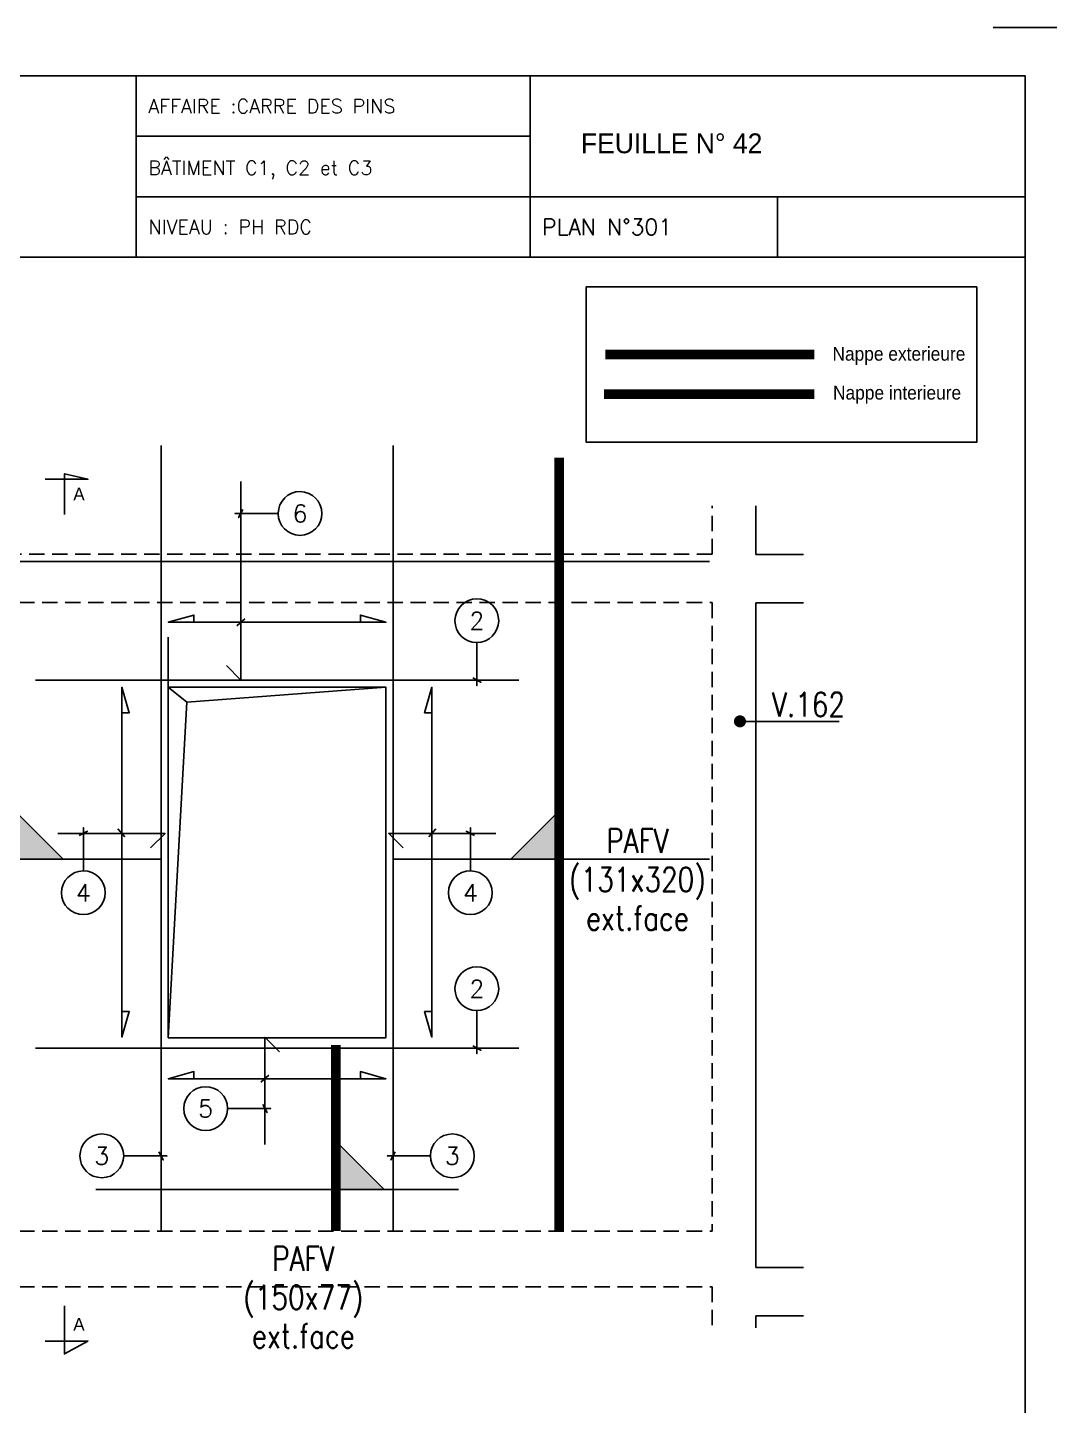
# Model space of a CAD drawing. Header units: metres. Extents: x -5618 to 118954, y -306 to 4637.
# Drawn here: x 32800 to 33223, y 1024 to 1594 of the extents above; entities that cross this region are included whole.
import ezdxf
from ezdxf.enums import TextEntityAlignment as Align

# ---------------------------------------------------------------- set-up
doc = ezdxf.new("R2010")
doc.units = ezdxf.units.M
doc.linetypes.add('CACHE', pattern=[9.524999999999999, 6.35, -3.175])
for name, color, linetype in [('COTATION', 1, 'Continuous'), ('GO-CARTOUCHE', 7, 'Continuous'), ('GO-FER-HA', 140, 'Continuous'), ('GO-TEXTE', 9, 'Continuous'), ('STR_TS', 22, 'Continuous'), ('STR_TS_TXT', 7, 'Continuous'), ('STR_VOI-POT', 6, 'Continuous')]:
    doc.layers.add(name, color=color, linetype=linetype)
doc.layers.add('Kofragna_forma', color=7, linetype='Continuous', lineweight=70)
doc.styles.add('Lucida', font='LSANSI.TTF')
doc.styles.add('schéma', font='simplex.shx')
doc.styles.add('TEXTE', font='romans.shx')
doc.styles.add('TEXTE TS', font='romans.shx', dxfattribs={"width": 0.7, "oblique": 15})
doc.styles.add('TEXTEBA', font='ARIAL.TTF')

# ---------------------------------------------------------------- blocks, each defined once
blk = doc.blocks.new('ime')
at = {"layer": 'COTATION', "const_width": 2.5}
blk.add_lwpolyline([(1.25, 0, -1), (-1.25, 0, -1)], format="xyb", close=True, dxfattribs=at)
at = {"layer": 'COTATION'}
blk.add_lwpolyline([(41.09158464876236, 0), (0, 0)], dxfattribs=at)
at = {"layer": 'COTATION', "color": 7, "style": 'TEXTE TS', "width": 0.8}
blk.add_attdef('NAME', (9.079526555316988, 2), '', height=10, dxfattribs=at)
blk = doc.blocks.new('A$C6F247267')
blk.add_hatch(color=256).paths.add_polyline_path([(5.684341886080801e-14, -0.1999999999999886), (-0.1999999999999886, 0), (5.684341886080801e-14, 0)])
blk.add_lwpolyline([(-0.1999999999999886, 0), (5.684341886080801e-14, 0), (5.684341886080801e-14, -0.1999999999999886), (-0.1999999999999886, 0)])
blk = doc.blocks.new('mrega')
at = {"layer": 'STR_TS_TXT', "style": 'TEXTE TS', "width": 0.8}
for tag, p in [('ST10', (14.47619047619082, 0)), ('DIM', (14.47619047619082, -16)), ('NOTE', (14.47619047619082, -32))]:
    blk.add_attdef(tag, text='', height=10, dxfattribs=at).set_placement(p, align=Align.CENTER)

msp = doc.modelspace()

# ---------------------------------------------------------------- linework, layer by layer
for p, q in [((32845.15797780516, 1573.71202739062), (32845.15797780516, 1498.770784147682)), ((33008.12793513062, 1573.739453351024), (33008.12793513062, 1498.770784147682)), ((32845.15797780539, 1548.714527390331), (33008.12793513085, 1548.714527390331)), ((32845.15797780539, 1523.717027390391), (33008.12793513085, 1523.717027390391)), ((33008.12793513062, 1523.744453350913), (33212.98018605915, 1523.744453350913)), ((33110.46443429613, 1523.744453350913), (33110.46443429613, 1498.770784147682))]:
    msp.add_line(p, q)
at = {"linetype": 'ByBlock', "lineweight": -3, "ltscale": 4.5}
msp.add_line((32858.43744596315, 1320.787650615735, 93.84408971273348), (32858.43744596315, 1341.54714005897, 93.84408971273348), dxfattribs=at)
for points in [[(33199.64818605944, 1593.710027390175), (33232.97818605928, 1593.710027360839), (33232.97818605928, 1560.380027360648)], [(33212.98018605915, 1498.770784147682), (32263.07518605935, 1498.770784147682)]]:
    msp.add_lwpolyline(points)
msp.add_lwpolyline([(32263.07518605935, 1573.71202739062), (32263.07518605935, 913.7780273904947), (33212.98018605915, 913.7780273904947), (33212.98018605915, 1573.71202739062)], close=True)
at = {"layer": 'COTATION'}
for p, q in [((32886.75141648715, 1346.19697325473, 281.5322691382004), (32890.10653354027, 1349.147666968056, 281.5322691382004)), ((32840.50426686734, 1258.865318359012, 281.5322691382004), (32837.55357315401, 1262.22043541214, 281.5322691382004)), ((32966.21006324343, 1258.865318358661, 281.5322691382005), (32969.16075695676, 1262.22043541179, 281.5322691382005)), ((32900.06389767296, 1160.300706217826, 281.5322691382004), (32896.70878061983, 1157.3500125045, 281.5322691382004))]:
    msp.add_line(p, q, dxfattribs=at)
at = {"layer": 'COTATION', "elevation": 187.688179425467}
for points in [[(32937.87979800612, 1347.672320111397), (32937.87979800612, 1350.672313841137), (32948.43744596321, 1347.672320111397), (32858.43744596315, 1347.67232011139), (32868.99509392021, 1350.67231384113), (32868.99509392021, 1347.67232011139)], [(32839.24745947131, 1186.624122551404), (32842.24745320105, 1186.624122551404), (32839.24745947131, 1176.066474594315), (32839.24745947131, 1320.787650615763), (32842.24745320105, 1310.230002658704), (32839.24745947131, 1310.230002658704)], [(32967.46687063946, 1186.624122551053), (32964.46687690972, 1186.624122551053), (32967.46687063946, 1176.066474593965), (32967.46687063946, 1320.787650615412), (32964.46687690972, 1310.230002658353), (32967.46687063946, 1310.230002658353)], [(32937.87979800612, 1158.825359361166), (32937.87979800612, 1161.825353090906), (32948.43744596321, 1158.825359361166), (32858.43744596315, 1158.825359361159), (32868.99509392021, 1161.825353090898), (32868.99509392021, 1158.825359361159)]]:
    msp.add_lwpolyline(points, dxfattribs=at)
at = {"layer": 'GO-FER-HA'}
for points, elevation in [([(32903.89671543076, 1392.761825935381, -512.322006256741), (32903.89643938973, 1392.691115257262), (32886.02897501366, 1392.69111525726), (32888.42897501356, 1392.69111525726), (32887.53191873887, 1390.994058982398), (32889.32603128855, 1394.388171532122)], 281.5322691382004), ([(32986.0070338494, 1339.255391032936, -512.322006256741), (32986.07774452752, 1339.255114991905), (32986.07774452752, 1321.387650615829), (32986.07774452752, 1323.787650615735), (32987.77480080238, 1322.890594341037), (32984.38068825266, 1324.684706890725)], 93.84408971273348), ([(32823.2172270445, 1244.826638964153, 512.322006256741), (32823.28793772262, 1244.826915005185), (32823.28793772262, 1262.694379381261), (32823.28793772262, 1260.294379381354), (32824.98499399748, 1261.191435656052), (32821.59088144776, 1259.397323106366)], 281.5322691382004), ([(32983.49710306627, 1244.826638963803, -512.322006256741), (32983.42639238816, 1244.826915004834), (32983.42639238815, 1262.69437938091), (32983.42639238815, 1260.294379381003), (32981.72933611329, 1261.191435655702), (32985.12344866301, 1259.397323106015)], 281.5322691382005), ([(32986.0070338494, 1187.010526700796, -512.322006256741), (32986.07774452752, 1187.010250659764), (32986.07774452752, 1169.142786283688), (32986.07774452752, 1171.542786283595), (32987.77480080238, 1170.645730008897), (32984.38068825266, 1172.439842558584)], 93.84408971273348), ([(32882.91859872934, 1146.569345901244, 512.322006256741), (32882.91887477037, 1146.498635223126), (32900.78633914645, 1146.498635223123), (32898.38633914654, 1146.498635223123), (32899.28339542124, 1144.801578948262), (32897.48928287155, 1148.195691497985)], 281.5322691382004), ([(32839.96970554594, 1127.007291148157, 512.322006256741), (32839.96998158697, 1126.936580470039), (32857.83744596304, 1126.936580470036), (32855.43744596314, 1126.936580470036), (32856.33450223783, 1125.239524195175), (32854.54038968815, 1128.633636744898)], 306.2433205729542), ([(32966.90518638036, 1127.007291148157, -512.322006256741), (32966.90491033933, 1126.936580470039), (32949.03744596326, 1126.936580470036), (32951.43744596317, 1126.936580470036), (32950.54038968847, 1125.239524195175), (32952.33450223815, 1128.633636744898)], 306.2433205729542)]:
    msp.add_lwpolyline(points, format="xyb", dxfattribs=dict(at, elevation=elevation))
at = {"layer": 'GO-TEXTE', "flags": 128}
for points, elevation in [([(32807.524657739, 1406.859432815495), (32825.17239734584, 1406.853314411147), (32815.49617934103, 1409.136725330937), (32815.48927264149, 1392.215251023558)], 187.6881794254669), ([(32807.50097980951, 1050.279943653533), (32825.14872047684, 1050.279943653533), (32815.47067131528, 1044.999887759133), (32815.47067131528, 1064.921363263774)], 187.688179425467)]:
    msp.add_lwpolyline(points, dxfattribs=dict(at, elevation=elevation))
at = {"layer": 'Kofragna_forma', "linetype": 'CACHE', "lineweight": -3}
for p, q in [((33083.38875924639, 1375.790150615967, 187.688179425467), (33083.38875924639, 1395.790150615967, 187.688179425467)), ((33083.38875924639, 1375.790150615967, 187.688179425467), (32520.43745036827, 1375.790150615967, 187.688179425467)), ((32520.43745036827, 1355.787650615887, 187.688179425467), (33083.38875924639, 1355.787650615887, 187.688179425467)), ((33083.38875924639, 1355.787650615887, 187.688179425467), (33083.38875924639, 1095.787650615887, 187.688179425467)), ((32520.43744596315, 1095.787650615888, 187.688179425467), (33083.38875924639, 1095.787650615887, 187.688179425467)), ((32520.43744596315, 1072.787650615888, 187.688179425467), (33083.38875924639, 1072.787650615887, 187.688179425467)), ((33083.38875924639, 1072.787650615887, 187.688179425467), (33083.38875924639, 1055.787650615887, 187.688179425467))]:
    msp.add_line(p, q, dxfattribs=at)
at = {"layer": 'Kofragna_forma', "color": 4, "lineweight": -3}
for p, q in [((33101.48625924647, 1375.745879361576, 187.688179425467), (33101.48625924646, 1395.790150615967, 187.688179425467)), ((33121.18195433226, 1375.745879361576, 187.688179425467), (33101.48625924646, 1375.745879361576, 187.688179425467)), ((33121.18195433226, 1355.745879361576, 187.688179425467), (33101.48625924646, 1355.745879361576, 187.688179425467)), ((33101.48625924646, 1080.787650615886, 187.688179425467), (33101.48625924647, 1355.745879361576, 187.688179425467)), ((33121.18195433229, 1080.787650615886, 187.688179425467), (33101.48625924649, 1080.787650615886, 187.688179425467)), ((33101.48625924646, 1055.787650615887, 187.688179425467), (33101.48625924646, 1060.787650615886, 187.688179425467)), ((33121.18195433229, 1060.787650615886, 187.688179425467), (33101.48625924649, 1060.787650615886, 187.688179425467))]:
    msp.add_line(p, q, dxfattribs=at)
for points, elevation in [([(32858.43744596315, 1320.787650615735), (32948.43744596315, 1320.787650615735), (32948.43744596315, 1175.787650615735), (32858.43744596315, 1175.787650615735), (32858.43744596315, 1320.787650615735)], 187.688179425467), ([(32948.43744596315, 1320.787650615735), (32866.08442898681, 1314.674900782037), (32858.43744596315, 1175.787650615735)], 187.688179425467), ([(32866.08442898681, 1314.674900782037), (32858.43744596315, 1320.787650615735)], 93.84408971273348)]:
    msp.add_lwpolyline(points, dxfattribs=dict(at, elevation=elevation))
at = {"layer": 'STR_TS', "color": 7}
msp.add_lwpolyline([(33031.35099398136, 1486.445730273484), (33192.89473150043, 1486.445730273484), (33192.89473150043, 1422.160350701324), (33031.35099398136, 1422.160350701324)], close=True, dxfattribs=at)
at = {"layer": 'STR_TS', "linetype": 'CACHE', "ltscale": 2, "const_width": 4}
msp.add_lwpolyline([(33125.77095607864, 1458.451324364585), (33039.21307496654, 1458.451324364585)], dxfattribs=at)
at = {"layer": 'STR_TS', "const_width": 4}
msp.add_lwpolyline([(33125.77095607864, 1441.996368096392), (33038.65159890531, 1441.996368096392)], dxfattribs=at)
at = {"layer": 'STR_TS', "linetype": 'CACHE', "ltscale": 2, "const_width": 4}
for points, elevation in [([(33020.08830856305, 1095.787650615735), (33020.08830856305, 1415.787650615735)], 375.3763588509374), ([(32927.72303363301, 1095.787650615762), (32927.72303363301, 1172.787650615763)], 281.5322691382005)]:
    msp.add_lwpolyline(points, dxfattribs=dict(at, elevation=elevation))
at = {"layer": 'STR_TS', "color": 3}
for points, elevation in [([(32741.43744596315, 1249.638548287937), (32855.43744596315, 1249.638548287936)], 187.688179425467), ([(33082.38875924639, 1249.638548287935), (32951.43744596315, 1249.638548287936)], 187.688179425467), ([(32828.43744596315, 1112.980562285659), (32978.43744596321, 1112.980562285659)], 281.5322691382005)]:
    msp.add_lwpolyline(points, dxfattribs=dict(at, elevation=elevation))
at = {"layer": 'STR_VOI-POT'}
for p, q in [((32855.43744596315, 1095.787650615762, 281.5322691382004), (32855.43744596313, 1420.790150615842, 281.5322691382004)), ((32951.43744596315, 1095.787650615762, 281.5322691382004), (32951.43744596317, 1420.790150615842, 281.5322691382004)), ((32522.43745036827, 1372.790150615813, 187.688179425467), (33082.38875924639, 1372.790150615815, 187.688179425467)), ((32803.43744596315, 1323.787650615735, 93.84408971273348), (33003.43744596315, 1323.787650615735, 93.84408971273348)), ((32803.43744596315, 1171.542786283595, 93.84408971273348), (33003.43744596315, 1171.542786283595, 93.84408971273348))]:
    msp.add_line(p, q, dxfattribs=at)
for points, elevation in [([(32888.42897501371, 1405.914401707897), (32888.42897501371, 1323.787650615763), (32882.44708633506, 1329.769539294422)], 281.5322691382004), ([(32812.76475590011, 1260.294379381354), (32857.09185560705, 1260.294379381354), (32851.10996692839, 1254.312490702702)], 281.5322691382004), ([(32993.94957421067, 1260.294379381003), (32949.62247450372, 1260.294379381003), (32955.60436318238, 1254.312490702351)], 281.5322691382005), ([(32898.3863391464, 1131.668847212478), (32898.3863391464, 1175.995946919426), (32904.36822782505, 1170.014058240766)], 281.5322691382004)]:
    msp.add_lwpolyline(points, dxfattribs=dict(at, elevation=elevation))

# ---------------------------------------------------------------- block references
at = {"layer": 'COTATION'}
ref = msp.add_blockref('ime', (33094.945142589, 1306.689300314323, 187.688179425467), dxfattribs=at)
ref.add_attrib('NAME', 'V.162', (33108.2151453348, 1308.689300314323, 187.688179425467), dxfattribs={"color": 7, "height": 10, "style": 'TEXTE TS', "width": 0.8})
at = {"layer": 'STR_TS', "yscale": 100, "zscale": 100, "rotation": 180}
for p, xscale in [((32794.95696455607, 1249.638548287936, 187.688179425467), 100), ((33020.08830856305, 1249.638548287936, 375.3763588509374), -100), ((32927.72303363302, 1112.980562285659, 281.5322691382005), 100)]:
    msp.add_blockref('A$C6F247267', p, dxfattribs=dict(at, xscale=xscale))
at = {"layer": 'STR_TS_TXT'}
ref = msp.add_blockref('mrega', (33067.01094901285, 1252.27679027845, 281.5322691381999), dxfattribs=dict(at, xscale=-1))
ref.add_attrib('NOTE', 'ext.face', dxfattribs={"height": 10, "style": 'TEXTE TS', "width": 0.8}).set_placement((33052.53475853666, 1220.27679027845, 281.5322691381999), align=Align.CENTER)
ref.add_attrib('ST10', 'PAFV', dxfattribs={"height": 10, "style": 'TEXTE TS', "width": 0.8}).set_placement((33052.53475853666, 1252.27679027845, 281.5322691381999), align=Align.CENTER)
ref.add_attrib('DIM', '(131x320)', dxfattribs={"height": 10, "style": 'TEXTE TS', "width": 0.8}).set_placement((33052.53475853666, 1236.27679027845, 281.5322691381999), align=Align.CENTER)
msp.add_blockref('mrega', (32899.84235911463, 1079.410816166382, 469.2204485636669), dxfattribs=at).add_auto_attribs({'NOTE': 'ext.face', 'ST10': 'PAFV', 'DIM': '(150x77)'})

# ---------------------------------------------------------------- texts
at = {"style": 'schéma'}
for s, height, p in [('AFFAIRE :CARRE DES PINS', 5.832750000000001, (32850.15747780554, 1558.296902390445)), ('BÂTIMENT C1, C2 et C3', 5.832750000000001, (32850.15747780578, 1532.743902360803)), ('NIVEAU : PH RDC', 5.832750000000001, (32850.15747780531, 1508.301902420252)), ('PLAN N°301', 6.665999999999999, (33013.12743513101, 1507.88527736081))]:
    msp.add_text(s, height=height, dxfattribs=at).set_placement(p)
at = {"linetype": 'ByBlock', "lineweight": -3, "ltscale": 4.5}
msp.add_text('FEUILLE N° 42', height=8.2, dxfattribs=at).set_placement((33029.12793513085, 1541.717027390391))
at = {"layer": 'GO-CARTOUCHE', "color": 2, "style": 'TEXTEBA', "width": 0.9}
for s, p in [('Nappe exterieure', (33160.70862601464, 1455.897458991665)), ('Nappe interieure', (33159.94020481253, 1439.806685332489))]:
    msp.add_text(s, height=5.702400000000001, dxfattribs=at).set_placement(p, align=Align.CENTER)
at = {"layer": 'GO-FER-HA', "style": 'TEXTE'}
for s, rotation, p in [('6', 359.9999999999479, (32912.95320202458, 1392.691115257242, 375.5322691382005)), ('2', 359.9999999999544, (32986.07774452755, 1348.311877626758, 187.8440897127336)), ('4', 359.9999999999544, (32983.42639238814, 1235.770152370097, 375.5322691382006)), ('2', 359.9999999999544, (32986.07774452755, 1196.067013294618, 187.8440897127336)), ('3', 359.9999999999479, (32975.96167297418, 1126.936580470019, 400.2433205729542))]:
    msp.add_text(s, height=7.199999999999999, rotation=rotation, dxfattribs=at).set_placement(p, align=Align.MIDDLE_CENTER)
for s, p in [('4', (32823.28793772263, 1235.770152370447, 375.5322691382005)), ('5', (32873.86211213552, 1146.498635223106, 375.5322691382005)), ('3', (32830.91321895212, 1126.936580470019, 400.2433205729542))]:
    msp.add_text(s, height=7.199999999999999, dxfattribs=at).set_placement(p, align=Align.MIDDLE_CENTER)
at = {"layer": 'GO-TEXTE', "linetype": 'Continuous', "style": 'Lucida'}
for rotation, p in [(359.9819333185179, (32819.10644675676, 1398.06265708706, 187.6881794254669)), (0.001797547041295644, (32819.08581793978, 1054.550232599058, 187.688179425467))]:
    msp.add_text('A', height=5.319999999999999, rotation=rotation, dxfattribs=at).set_placement(p)

doc.saveas('drawing.dxf')
